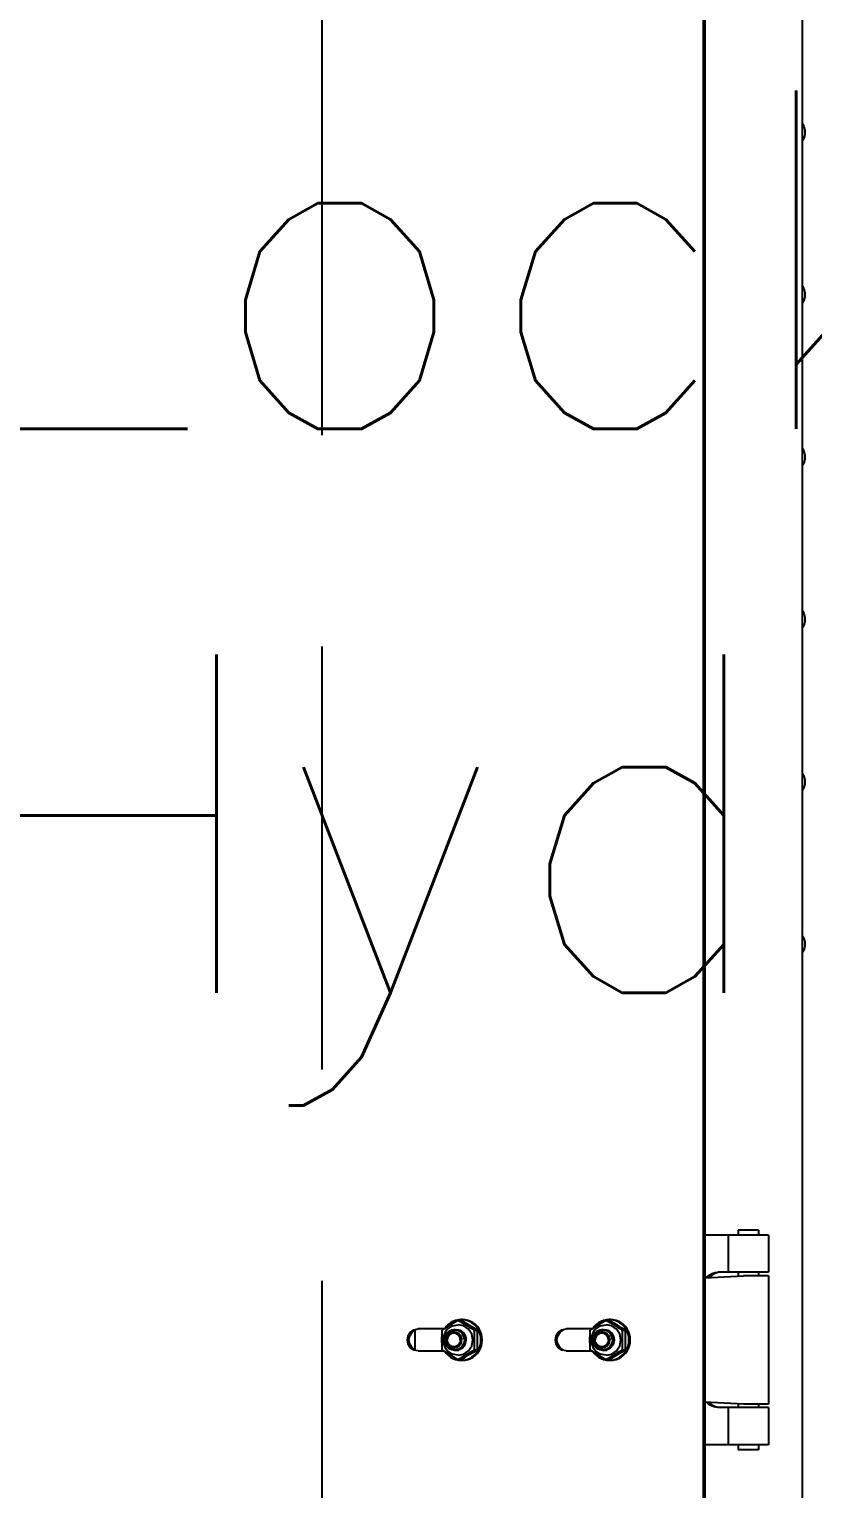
# Model space of a CAD drawing. Header units: millimetres. Extents: x 1084702 to 1166801, y 36632 to 124519.
# Drawn here: x 1097806 to 1098037.7, y 59079 to 59510.5 of the extents above; entities that cross this region are included whole.
import ezdxf

# ---------------------------------------------------------------- set-up
doc = ezdxf.new("R2010")
doc.units = ezdxf.units.MM
doc.header["$LTSCALE"] = 250
doc.linetypes.add('CENTER', pattern=[3, 2.5, -0.25, 0, -0.25])
doc.linetypes.add('DASHED', pattern=[0.75, 0.5, -0.25])
doc.layers.get('0').update_dxf_attribs({"color": 255})
doc.styles.add('ROMANS', font='ROMANS.shx', dxfattribs={"height": 100})

# ---------------------------------------------------------------- blocks, each defined once
blk = doc.blocks.new('PK65002M m platform_top')
at = {"linetype": 'Continuous'}
for p, q in [((-9855.3, 1731.68), (-9855.3, 2301.68)), ((-9854.83, 2301.68), (-9854.83, 1731.68)), ((-9884.09, 2299.68), (-9884.09, 1733.68)), ((-9874.13, 2279.68), (-9855.3, 2279.68)), ((-9874.13, 2268.68), (-9874.13, 2279.68)), ((-9871.13, 2281.18), (-9865.13, 2281.18)), ((-9871.13, 2279.68), (-9871.13, 2281.18)), ((-9865.13, 2279.68), (-9865.13, 2281.18)), ((-9862.13, 2268.68), (-9862.13, 2279.68)), ((-9874.13, 2268.68), (-9859.24, 2268.68)), ((-9874.13, 2267.68), (-9866.72, 2267.68)), ((-9874.13, 2229.68), (-9874.13, 2267.68)), ((-9871.13, 2267.68), (-9871.13, 2268.68)), ((-9866.72, 2267.68), (-9855.3, 2267.09)), ((-9865.13, 2267.6), (-9865.13, 2268.68)), ((-9859.08, 2268.58), (-9860.02, 2268.68)), ((-9827.36, 2254.68), (-9826.99, 2254.68)), ((-9826.11, 2254.45), (-9826.94, 2254.45)), ((-9783.61, 2254.68), (-9783.23, 2254.68)), ((-9782.35, 2254.45), (-9783.18, 2254.45)), ((-9830.97, 2251.57), (-9831.8, 2251.57)), ((-9825.03, 2251.68), (-9826.31, 2251.68)), ((-9822.84, 2251.73), (-9822.68, 2251.55)), ((-9814.24, 2251.93), (-9821.85, 2251.93)), ((-9814.24, 2251.93), (-9813.03, 2251.68)), ((-9787.21, 2251.57), (-9788.04, 2251.57)), ((-9781.27, 2251.68), (-9782.55, 2251.68)), ((-9779.09, 2251.73), (-9778.92, 2251.55)), ((-9770.48, 2251.93), (-9778.09, 2251.93)), ((-9770.48, 2251.93), (-9769.27, 2251.68)), ((-9769.49, 2245.85), (-9769.49, 2251.51)), ((-9830.97, 2245.79), (-9831.8, 2245.79)), ((-9825.03, 2245.68), (-9826.31, 2245.68)), ((-9826.24, 2245.75), (-9825.03, 2245.75)), ((-9822.84, 2245.62), (-9822.68, 2245.8)), ((-9821.85, 2245.43), (-9814.24, 2245.43)), ((-9813.03, 2245.68), (-9814.24, 2245.43)), ((-9787.21, 2245.79), (-9788.04, 2245.79)), ((-9781.27, 2245.68), (-9782.55, 2245.68)), ((-9782.48, 2245.75), (-9781.27, 2245.75)), ((-9779.09, 2245.62), (-9778.92, 2245.8)), ((-9778.09, 2245.43), (-9770.48, 2245.43)), ((-9769.27, 2245.68), (-9770.48, 2245.43)), ((-9768.71, 2246.38), (-9769.74, 2245.68)), ((-9827.36, 2242.68), (-9826.99, 2242.68)), ((-9826.11, 2242.9), (-9826.94, 2242.9)), ((-9783.61, 2242.68), (-9783.23, 2242.68)), ((-9782.35, 2242.9), (-9783.18, 2242.9)), ((-9874.13, 2229.68), (-9866.72, 2229.68)), ((-9874.13, 2228.68), (-9859.24, 2228.68)), ((-9874.13, 2217.68), (-9874.13, 2228.68)), ((-9871.13, 2228.68), (-9871.13, 2229.68)), ((-9855.3, 2230.27), (-9866.72, 2229.68)), ((-9865.13, 2228.68), (-9865.13, 2229.76)), ((-9862.13, 2217.68), (-9862.13, 2228.68)), ((-9874.13, 2217.68), (-9855.3, 2217.68)), ((-9871.13, 2216.18), (-9871.13, 2217.68)), ((-9871.13, 2216.18), (-9865.13, 2216.18)), ((-9865.13, 2216.18), (-9865.13, 2217.68))]:
    blk.add_line(p, q, dxfattribs=at)
for points in [[(-9859.24, 2268.68), (-9858.3, 2268.58), (-9857.39, 2268.3), (-9856.56, 2267.84), (-9855.83, 2267.21), (-9855.75, 2267.11)], [(-9856.56, 2267.16), (-9856.6, 2267.21), (-9857.34, 2267.84), (-9858.17, 2268.3), (-9859.08, 2268.58)], [(-9827.36, 2254.68), (-9828.19, 2254.62), (-9829.01, 2254.44), (-9829.79, 2254.14), (-9830.52, 2253.73), (-9831.18, 2253.21), (-9831.77, 2252.61), (-9832.27, 2251.92), (-9832.67, 2251.17), (-9832.96, 2250.37), (-9833.14, 2249.53), (-9833.2, 2248.68)], [(-9826.99, 2254.68), (-9827.82, 2254.62), (-9828.63, 2254.44), (-9829.41, 2254.14), (-9830.14, 2253.73), (-9830.81, 2253.21), (-9831.4, 2252.61), (-9831.9, 2251.92), (-9832.3, 2251.17), (-9832.59, 2250.37), (-9832.76, 2249.53), (-9832.82, 2248.68)], [(-9826.94, 2254.45), (-9828.19, 2253.72), (-9829.4, 2253.01), (-9830.6, 2252.29), (-9831.8, 2251.57)], [(-9826.11, 2254.45), (-9827.31, 2253.72), (-9828.51, 2253.01), (-9829.72, 2252.29), (-9830.97, 2251.57)], [(-9826.06, 2253.18), (-9827.73, 2252.84), (-9829.15, 2251.86), (-9830.1, 2250.4), (-9830.43, 2248.68), (-9830.1, 2246.96), (-9829.15, 2245.5), (-9827.73, 2244.52), (-9826.06, 2244.18)], [(-9822.28, 2252.19), (-9822.58, 2252.61), (-9823.17, 2253.21), (-9823.84, 2253.73), (-9824.57, 2254.14), (-9825.35, 2254.44), (-9826.16, 2254.62), (-9826.99, 2254.68)], [(-9821.25, 2251.57), (-9822.45, 2252.29), (-9823.65, 2253.01), (-9824.86, 2253.72), (-9826.11, 2254.45)], [(-9826.06, 2253.18), (-9824.38, 2252.84), (-9822.96, 2251.86), (-9822.84, 2251.73)], [(-9783.61, 2254.68), (-9784.44, 2254.62), (-9785.25, 2254.44), (-9786.03, 2254.14), (-9786.76, 2253.73), (-9787.43, 2253.21), (-9788.02, 2252.61), (-9788.51, 2251.92), (-9788.91, 2251.17), (-9789.2, 2250.37), (-9789.38, 2249.53), (-9789.44, 2248.68)], [(-9783.23, 2254.68), (-9784.06, 2254.62), (-9784.88, 2254.44), (-9785.66, 2254.14), (-9786.39, 2253.73), (-9787.05, 2253.21), (-9787.64, 2252.61), (-9788.14, 2251.92), (-9788.54, 2251.17), (-9788.83, 2250.37), (-9789.01, 2249.53), (-9789.07, 2248.68)], [(-9783.18, 2254.45), (-9784.43, 2253.72), (-9785.64, 2253.01), (-9786.84, 2252.29), (-9788.04, 2251.57)], [(-9782.35, 2254.45), (-9783.55, 2253.72), (-9784.75, 2253.01), (-9785.97, 2252.29), (-9787.21, 2251.57)], [(-9782.3, 2253.18), (-9783.97, 2252.84), (-9785.39, 2251.86), (-9786.34, 2250.4), (-9786.68, 2248.68), (-9786.34, 2246.96), (-9785.39, 2245.5), (-9783.97, 2244.52), (-9782.3, 2244.18)], [(-9778.52, 2252.19), (-9778.82, 2252.61), (-9779.41, 2253.21), (-9780.08, 2253.73), (-9780.81, 2254.14), (-9781.59, 2254.44), (-9782.4, 2254.62), (-9783.23, 2254.68)], [(-9777.49, 2251.57), (-9778.69, 2252.29), (-9779.89, 2253.01), (-9781.1, 2253.72), (-9782.35, 2254.45)], [(-9782.3, 2253.18), (-9780.62, 2252.84), (-9779.21, 2251.86), (-9779.09, 2251.73)], [(-9833.2, 2248.68), (-9833.14, 2247.82), (-9832.96, 2246.99), (-9832.67, 2246.19), (-9832.27, 2245.43), (-9831.77, 2244.75), (-9831.18, 2244.14), (-9830.52, 2243.63), (-9829.79, 2243.22), (-9829.01, 2242.92), (-9828.19, 2242.74), (-9827.36, 2242.68)], [(-9832.82, 2248.68), (-9832.76, 2247.82), (-9832.59, 2246.99), (-9832.3, 2246.19), (-9831.9, 2245.43), (-9831.4, 2244.75), (-9830.81, 2244.14), (-9830.14, 2243.63), (-9829.41, 2243.22), (-9828.63, 2242.92), (-9827.82, 2242.74), (-9826.99, 2242.68)], [(-9831.8, 2251.57), (-9831.82, 2250.11), (-9831.83, 2248.68), (-9831.82, 2247.25), (-9831.8, 2245.79)], [(-9830.97, 2251.57), (-9830.95, 2250.11), (-9830.94, 2248.68), (-9830.95, 2247.25), (-9830.97, 2245.79)], [(-9825.03, 2251.6), (-9826.24, 2251.6), (-9827.41, 2251.02), (-9828.22, 2249.98), (-9828.51, 2248.68)], [(-9828.51, 2248.68), (-9828.22, 2247.38), (-9827.41, 2246.33), (-9826.24, 2245.75)], [(-9828.51, 2248.68), (-9828.45, 2248.1), (-9828.29, 2247.54), (-9828.02, 2247.02), (-9827.65, 2246.56), (-9827.21, 2246.19), (-9826.71, 2245.91), (-9826.17, 2245.74), (-9825.59, 2245.68), (-9825.02, 2245.74), (-9824.48, 2245.9), (-9823.97, 2246.18), (-9823.53, 2246.56), (-9823.17, 2247.01), (-9822.9, 2247.53), (-9822.73, 2248.09), (-9822.67, 2248.68)], [(-9827.95, 2248.68), (-9827.9, 2249.23), (-9827.75, 2249.76), (-9827.51, 2250.26), (-9827.18, 2250.7), (-9826.79, 2251.07), (-9826.33, 2251.36), (-9825.83, 2251.56), (-9825.3, 2251.67), (-9825.03, 2251.68)], [(-9827.95, 2248.68), (-9827.9, 2248.13), (-9827.75, 2247.59), (-9827.51, 2247.1), (-9827.18, 2246.66), (-9826.79, 2246.28), (-9826.33, 2245.99), (-9825.83, 2245.79), (-9825.3, 2245.69), (-9825.03, 2245.68)], [(-9825.14, 2251.05), (-9825.59, 2250.93), (-9826.02, 2250.72), (-9826.39, 2250.43), (-9826.71, 2250.06), (-9826.94, 2249.63), (-9827.08, 2249.17), (-9827.13, 2248.68)], [(-9825.14, 2246.3), (-9825.59, 2246.42), (-9826.02, 2246.63), (-9826.39, 2246.93), (-9826.71, 2247.3), (-9826.94, 2247.73), (-9827.08, 2248.19), (-9827.13, 2248.68)], [(-9826.74, 2248.68), (-9826.7, 2249.09), (-9826.57, 2249.49), (-9826.37, 2249.85), (-9826.1, 2250.16), (-9825.77, 2250.41), (-9825.4, 2250.58), (-9825, 2250.67), (-9824.59, 2250.67), (-9824.19, 2250.58), (-9823.82, 2250.41), (-9823.49, 2250.16), (-9823.22, 2249.85), (-9823.02, 2249.49), (-9822.89, 2249.09), (-9822.85, 2248.68)], [(-9826.74, 2248.68), (-9826.7, 2248.26), (-9826.57, 2247.86), (-9826.37, 2247.5), (-9826.1, 2247.19), (-9825.77, 2246.95), (-9825.4, 2246.78), (-9825, 2246.69), (-9824.59, 2246.69), (-9824.19, 2246.78), (-9823.82, 2246.95), (-9823.49, 2247.19), (-9823.22, 2247.5), (-9823.02, 2247.86), (-9822.89, 2248.26), (-9822.85, 2248.68)], [(-9822.46, 2248.68), (-9822.51, 2249.19), (-9822.67, 2249.68), (-9822.93, 2250.12), (-9823.27, 2250.5), (-9823.68, 2250.79), (-9824.14, 2250.98), (-9824.63, 2251.07), (-9825.14, 2251.05)], [(-9822.46, 2248.68), (-9822.51, 2248.17), (-9822.67, 2247.68), (-9822.93, 2247.24), (-9823.27, 2246.86), (-9823.68, 2246.57), (-9824.14, 2246.37), (-9824.63, 2246.28), (-9825.14, 2246.3)], [(-9825.03, 2251.68), (-9824.76, 2251.67), (-9824.23, 2251.56), (-9823.73, 2251.36), (-9823.27, 2251.07), (-9822.87, 2250.7), (-9822.55, 2250.26), (-9822.31, 2249.76), (-9822.16, 2249.23), (-9822.11, 2248.68)], [(-9825.03, 2245.68), (-9824.76, 2245.69), (-9824.23, 2245.79), (-9823.73, 2245.99), (-9823.27, 2246.28), (-9822.87, 2246.66), (-9822.55, 2247.1), (-9822.31, 2247.59), (-9822.16, 2248.13), (-9822.11, 2248.68)], [(-9822.68, 2245.81), (-9822.14, 2246.56), (-9821.65, 2247.94), (-9821.65, 2249.42), (-9822.14, 2250.81), (-9822.68, 2251.55)], [(-9821.25, 2245.79), (-9821.22, 2247.25), (-9821.21, 2248.68), (-9821.22, 2250.11), (-9821.25, 2251.57)], [(-9821.16, 2248.68), (-9821.21, 2249.53), (-9821.22, 2249.56)], [(-9821.22, 2247.8), (-9821.21, 2247.82), (-9821.16, 2248.68)], [(-9813.49, 2251.68), (-9812.47, 2250.98), (-9811.78, 2249.92), (-9811.54, 2248.68), (-9811.78, 2247.43), (-9812.47, 2246.38), (-9813.49, 2245.68)], [(-9813.03, 2251.68), (-9812, 2250.98), (-9811.32, 2249.92), (-9811.08, 2248.68), (-9811.32, 2247.43), (-9812, 2246.38), (-9813.03, 2245.68)], [(-9789.44, 2248.68), (-9789.38, 2247.82), (-9789.2, 2246.99), (-9788.91, 2246.19), (-9788.51, 2245.43), (-9788.02, 2244.75), (-9787.43, 2244.14), (-9786.76, 2243.63), (-9786.03, 2243.22), (-9785.25, 2242.92), (-9784.44, 2242.74), (-9783.61, 2242.68)], [(-9789.07, 2248.68), (-9789.01, 2247.82), (-9788.83, 2246.99), (-9788.54, 2246.19), (-9788.14, 2245.43), (-9787.64, 2244.75), (-9787.05, 2244.14), (-9786.39, 2243.63), (-9785.66, 2243.22), (-9784.88, 2242.92), (-9784.06, 2242.74), (-9783.23, 2242.68)], [(-9788.04, 2251.57), (-9788.07, 2250.11), (-9788.07, 2248.68), (-9788.07, 2247.25), (-9788.04, 2245.79)], [(-9787.21, 2251.57), (-9787.19, 2250.11), (-9787.18, 2248.68), (-9787.19, 2247.25), (-9787.21, 2245.79)], [(-9781.27, 2251.6), (-9782.48, 2251.6), (-9783.65, 2251.02), (-9784.46, 2249.98), (-9784.75, 2248.68)], [(-9784.75, 2248.68), (-9784.69, 2248.1), (-9784.53, 2247.54), (-9784.26, 2247.02), (-9783.9, 2246.56), (-9783.46, 2246.19), (-9782.95, 2245.91), (-9782.41, 2245.74), (-9781.83, 2245.68), (-9781.27, 2245.74), (-9780.72, 2245.9), (-9780.22, 2246.18), (-9779.77, 2246.56), (-9779.41, 2247.01), (-9779.14, 2247.53), (-9778.97, 2248.09), (-9778.92, 2248.68)], [(-9784.75, 2248.68), (-9784.46, 2247.38), (-9783.65, 2246.33), (-9782.48, 2245.75)], [(-9784.19, 2248.68), (-9784.14, 2249.23), (-9783.99, 2249.76), (-9783.75, 2250.26), (-9783.43, 2250.7), (-9783.03, 2251.07), (-9782.57, 2251.36), (-9782.07, 2251.56), (-9781.54, 2251.67), (-9781.27, 2251.68)], [(-9784.19, 2248.68), (-9784.14, 2248.13), (-9783.99, 2247.59), (-9783.75, 2247.1), (-9783.43, 2246.66), (-9783.03, 2246.28), (-9782.57, 2245.99), (-9782.07, 2245.79), (-9781.54, 2245.69), (-9781.27, 2245.68)], [(-9781.38, 2251.05), (-9781.84, 2250.93), (-9782.26, 2250.72), (-9782.64, 2250.43), (-9782.95, 2250.06), (-9783.18, 2249.63), (-9783.32, 2249.17), (-9783.37, 2248.68)], [(-9781.38, 2246.3), (-9781.84, 2246.42), (-9782.26, 2246.63), (-9782.64, 2246.93), (-9782.95, 2247.3), (-9783.18, 2247.73), (-9783.32, 2248.19), (-9783.37, 2248.68)], [(-9782.98, 2248.68), (-9782.94, 2249.09), (-9782.82, 2249.49), (-9782.61, 2249.85), (-9782.34, 2250.16), (-9782.01, 2250.41), (-9781.64, 2250.58), (-9781.24, 2250.67), (-9780.84, 2250.67), (-9780.44, 2250.58), (-9780.07, 2250.41), (-9779.74, 2250.16), (-9779.47, 2249.85), (-9779.26, 2249.49), (-9779.14, 2249.09), (-9779.09, 2248.68)], [(-9782.98, 2248.68), (-9782.94, 2248.26), (-9782.82, 2247.86), (-9782.61, 2247.5), (-9782.34, 2247.19), (-9782.01, 2246.95), (-9781.64, 2246.78), (-9781.24, 2246.69), (-9780.84, 2246.69), (-9780.44, 2246.78), (-9780.07, 2246.95), (-9779.74, 2247.19), (-9779.47, 2247.5), (-9779.26, 2247.86), (-9779.14, 2248.26), (-9779.09, 2248.68)], [(-9778.71, 2248.68), (-9778.76, 2249.19), (-9778.92, 2249.68), (-9779.17, 2250.12), (-9779.51, 2250.5), (-9779.92, 2250.79), (-9780.39, 2250.98), (-9780.88, 2251.07), (-9781.38, 2251.05)], [(-9778.71, 2248.68), (-9778.76, 2248.17), (-9778.92, 2247.68), (-9779.17, 2247.24), (-9779.51, 2246.86), (-9779.92, 2246.57), (-9780.39, 2246.37), (-9780.88, 2246.28), (-9781.38, 2246.3)], [(-9781.27, 2251.68), (-9781, 2251.67), (-9780.47, 2251.56), (-9779.97, 2251.36), (-9779.51, 2251.07), (-9779.12, 2250.7), (-9778.79, 2250.26), (-9778.55, 2249.76), (-9778.4, 2249.23), (-9778.36, 2248.68)], [(-9781.27, 2245.68), (-9781, 2245.69), (-9780.47, 2245.79), (-9779.97, 2245.99), (-9779.51, 2246.28), (-9779.12, 2246.66), (-9778.79, 2247.1), (-9778.55, 2247.59), (-9778.4, 2248.13), (-9778.36, 2248.68)], [(-9778.92, 2245.81), (-9778.38, 2246.56), (-9777.89, 2247.94), (-9777.89, 2249.42), (-9778.39, 2250.81), (-9778.92, 2251.55)], [(-9777.49, 2245.79), (-9777.47, 2247.25), (-9777.46, 2248.68), (-9777.47, 2250.11), (-9777.49, 2251.57)], [(-9777.4, 2248.68), (-9777.46, 2249.53), (-9777.46, 2249.56)], [(-9777.46, 2247.8), (-9777.46, 2247.82), (-9777.4, 2248.68)], [(-9769.74, 2251.68), (-9768.71, 2250.98), (-9768.03, 2249.92), (-9767.79, 2248.68), (-9768.03, 2247.43), (-9768.71, 2246.38)], [(-9769.27, 2251.68), (-9768.25, 2250.98), (-9767.56, 2249.92), (-9767.32, 2248.68), (-9767.56, 2247.43), (-9768.25, 2246.38), (-9769.27, 2245.68)], [(-9831.8, 2245.79), (-9830.6, 2245.06), (-9829.4, 2244.35), (-9828.19, 2243.63), (-9826.94, 2242.9)], [(-9830.97, 2245.79), (-9829.72, 2245.06), (-9828.51, 2244.35), (-9827.31, 2243.63), (-9826.11, 2242.9)], [(-9826.99, 2242.68), (-9826.16, 2242.74), (-9825.35, 2242.92), (-9824.57, 2243.22), (-9823.84, 2243.63), (-9823.17, 2244.14), (-9822.58, 2244.75), (-9822.28, 2245.17)], [(-9826.11, 2242.9), (-9824.86, 2243.63), (-9823.64, 2244.35), (-9822.45, 2245.06), (-9821.25, 2245.79)], [(-9822.84, 2245.62), (-9822.96, 2245.5), (-9824.38, 2244.52), (-9826.06, 2244.18)], [(-9788.04, 2245.79), (-9786.84, 2245.06), (-9785.64, 2244.35), (-9784.43, 2243.63), (-9783.18, 2242.9)], [(-9787.21, 2245.79), (-9785.96, 2245.06), (-9784.75, 2244.35), (-9783.55, 2243.63), (-9782.35, 2242.9)], [(-9783.23, 2242.68), (-9782.4, 2242.74), (-9781.59, 2242.92), (-9780.81, 2243.22), (-9780.08, 2243.63), (-9779.41, 2244.14), (-9778.82, 2244.75), (-9778.52, 2245.17)], [(-9782.35, 2242.9), (-9781.1, 2243.63), (-9779.89, 2244.35), (-9778.69, 2245.06), (-9777.49, 2245.79)], [(-9779.09, 2245.62), (-9779.21, 2245.5), (-9780.62, 2244.52), (-9782.3, 2244.18)], [(-9860.02, 2228.68), (-9859.08, 2228.77), (-9858.17, 2229.06), (-9857.34, 2229.52), (-9856.6, 2230.14), (-9856.56, 2230.2)], [(-9855.75, 2230.24), (-9855.83, 2230.14), (-9856.56, 2229.52), (-9857.39, 2229.06), (-9858.3, 2228.77), (-9859.24, 2228.68)], [(-9884.09, 2129.18), (-9884.49, 2129.81), (-9884.78, 2131.01), (-9884.78, 2132.35), (-9884.49, 2133.55), (-9884.09, 2134.18)], [(-9884.09, 2081.18), (-9884.49, 2081.81), (-9884.78, 2083.01), (-9884.78, 2084.35), (-9884.49, 2085.55), (-9884.09, 2086.18)], [(-9884.09, 2033.18), (-9884.49, 2033.81), (-9884.78, 2035.01), (-9884.78, 2036.35), (-9884.49, 2037.55), (-9884.09, 2038.18)], [(-9884.09, 1985.18), (-9884.49, 1985.81), (-9884.78, 1987.01), (-9884.78, 1988.35), (-9884.49, 1989.55), (-9884.09, 1990.18)], [(-9884.09, 1937.18), (-9884.49, 1937.81), (-9884.78, 1939.01), (-9884.78, 1940.35), (-9884.49, 1941.55), (-9884.09, 1942.18)], [(-9884.09, 1889.18), (-9884.49, 1889.81), (-9884.78, 1891.01), (-9884.78, 1892.35), (-9884.49, 1893.55), (-9884.09, 1894.18)]]:
    blk.add_lwpolyline(points, dxfattribs=at)
blk = doc.blocks.new('1-deck_B4_1')
at = {"linetype": 'DASHED'}
blk.add_line((80129.59, 22919.42), (80129.59, 32519.42), dxfattribs=at)
at = {"linetype": 'CENTER', "rotation": 180}
blk.add_blockref('PK65002M m platform_top', (70387.47, 26963.11), dxfattribs=at)
at = {"insert": (80021.2, 25083.78), "char_height": 100, "width": 821.2522, "attachment_point": 1, "style": 'ROMANS'}
blk.add_mtext('Locker\\PHydraulic', dxfattribs=at)

msp = doc.modelspace()

# ---------------------------------------------------------------- block references
msp.add_blockref('1-deck_B4_1', (1017763.01, 34408.58))

doc.saveas('drawing.dxf')
